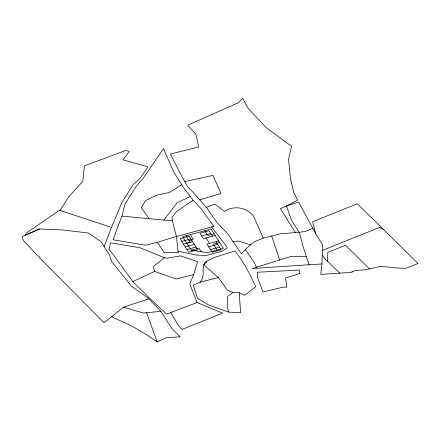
<?xml version="1.0" encoding="UTF-8"?>
<svg xmlns="http://www.w3.org/2000/svg" width="440" height="440" viewBox="0 0 440 440"><rect width="100%" height="100%" fill="white"/><g stroke="black" fill="none" stroke-linecap="round" stroke-linejoin="round"><path stroke-width="0.66" d="M352.495 271.392L351.89 271.562L352.072 272.349L320.727 274.384L321.954 263.951L322.471 244.574L317.163 236.247L298.562 202.048L286.512 205.942L280.396 208.659L295.4 232.59L299.299 232.386L306.036 231.209L312.868 228.431M327.564 261.344L327.805 252.412L345.493 245.295L369.512 268.934M121.996 216.106L124.839 204.281L136.433 185.939L143.121 178.475L163.438 148.654L173.855 172.15L183.854 188.1L193.034 200.123L201.025 208.665L213.956 226.331L176.429 236.478L157.256 242.336L145.53 245.256L113.201 239.789L116.903 229.02L121.996 216.106L163.818 220.083L172.298 220.506L176.429 236.478L178.211 252.786L164.23 252.445L157.256 242.336M197.098 302.527L189.756 284.014L193.655 274.593L197.577 261.668L180.631 255.871L166.876 258.225L164.373 257.686L138.243 247.005L137.192 247.302L110.506 242.754L109.043 249.491L112.899 254.133L132.809 281.611L149.705 298.315L166.656 314.105L197.098 302.527L222.558 313.181L182.127 329.401L178.799 326.018L170.687 312.57M104.109 246.494L111.496 227.403L121.908 202.455L132.776 185.169L140.542 177.788L147.945 166.864L122.931 159.819L129.222 151.525L126.027 150.376L84.403 165.891L82.808 181.319L68.354 197.269L60.88 209.297L26.405 232.986L25.284 235.219L39.534 228.976L62.623 229.966L88.319 233.007L101.261 241.923L109.472 255.096L111.672 261.509L131.483 286.226L148.286 298.309L160.908 311.339L171.727 328.3L180.109 336.809L166.089 337.777L157.146 341.88L145.613 334.164L131.599 325.908L111.59 316.762L104.093 322.729L39.644 257.835L39.952 257.45L37.01 255.057L23.562 240.708L22 236.649L39.534 228.976M239.179 292.826L240.625 312.747L228.767 312.103L208.857 305.135L197.505 298.304L193.303 285.23L200.03 282.166C205.799 276.612 200.805 267.762 205.304 261.877L213.78 257.675L234.823 250.965C243.678 261.569 249.782 274.269 255.799 286.644L244.799 295.262L238.497 292.529L232.777 292.534L227.37 290.235L218.378 277.596L203.621 264.666L206.778 262.18L206.074 261.498M163.818 220.083L177.215 202.615L190.174 196.581M164.373 257.686L153.505 266.409L154.501 271.436L176.209 278.993L193.655 274.593M111.59 316.762L123.574 307.153L148.599 298.914M232.777 292.534L227.75 296.368L227.139 306.763L228.767 312.103M193.034 200.123L176.424 211.679L171.974 217.47L172.298 220.506M181.759 184.663L169.428 192.489L156.761 195.151L145.668 200.541L141.279 207.719L149.16 218.785M132.809 281.611L154.501 271.436M295.4 232.59L280.615 233.756L263.247 238.09L254.1 241.945L247.22 247.742L241.5 253.841L227.788 233.855L216.997 222.607L206.338 207.361L192.594 191.785L188.056 187.336L181.335 175.494L170.423 154.049L198.655 146.971L196.048 134.536L187.759 125.213L238.458 102.647L242.622 98.12L247.638 107.729L265.947 127.391L291.561 146.361L288.536 159.352L290.548 178.987L293.997 193.034L297.622 200.173L286.512 205.942L291.5 220.297L299.299 232.386L303.045 246.483L309.144 264.748L321.954 263.951M322.317 250.448L379.478 227.447L383.752 229.702L418 263.483L406.357 268.23L399.35 268.158L380.826 266.36L364.848 269.902L360.129 270.078A29.123 17.809 -3.2 0 0 352.495 271.392M206.338 207.361L214.885 204.138L224.422 211.321C234.157 205.178 246.263 207.229 253.528 216.123L263.247 238.09M309.144 264.748L252.384 268.505L290.84 256.487L306.196 256.427M199.777 199.815L220.99 193.49L212.971 175.373L184.855 181.572M181.731 241.362L190.812 238.904M201.713 235.961L210.793 233.508M189.09 240.554L193.325 239.41L190.273 234.652M214.088 233.799L207.856 235.483L204.804 230.725M183.475 244.085L192.555 241.626M215.188 235.51L203.456 238.684L199.969 233.239L209.049 230.786L212.537 236.225M186.857 243.315L190.267 242.396L186.038 235.796M185.218 246.802L194.299 244.349M186.962 249.524L196.048 247.071M218.674 240.955L206.943 244.123L212.174 252.285L221.254 249.832L216.024 241.67M191.263 250.184L198.907 248.116L201.218 251.724M219.67 242.506L213.439 244.189L217.184 250.036M208.687 246.846L217.767 244.393M210.43 249.568L219.511 247.11M218.378 277.596L200.03 282.166M160.908 311.339L143.347 313.022L123.574 307.153M232.881 241.483L238.728 241.104L250.613 244.882M178.035 251.157L195.729 255.041L206.283 255.409L221.92 251.279L226.518 248.38L227.2 247.341L211.646 226.958M59.692 210.287L111.496 227.403M339.774 273.147L325.221 259.034L322.195 254.986M383.752 229.702L357.291 203.77L312.609 221.749L315.684 233.547M245.421 249.662L254.21 262.356L256.443 267.24M206.107 237.963L209.594 243.408M146.559 312.697L157.146 341.88M271.673 235.983L279.648 260.024M299.574 273.592L285.643 277.943L286.814 287.073L283.091 287.172L262.955 291.984L257.598 277.536L257.213 272.245L299.552 270.061L299.574 273.592M211.041 229.037L182.633 236.715L191.318 250.267L207.515 252.648L223.416 248.353L211.041 229.037M189.068 236.187L179.988 238.639L188.705 252.247L197.791 249.794L189.068 236.187"/></g></svg>
